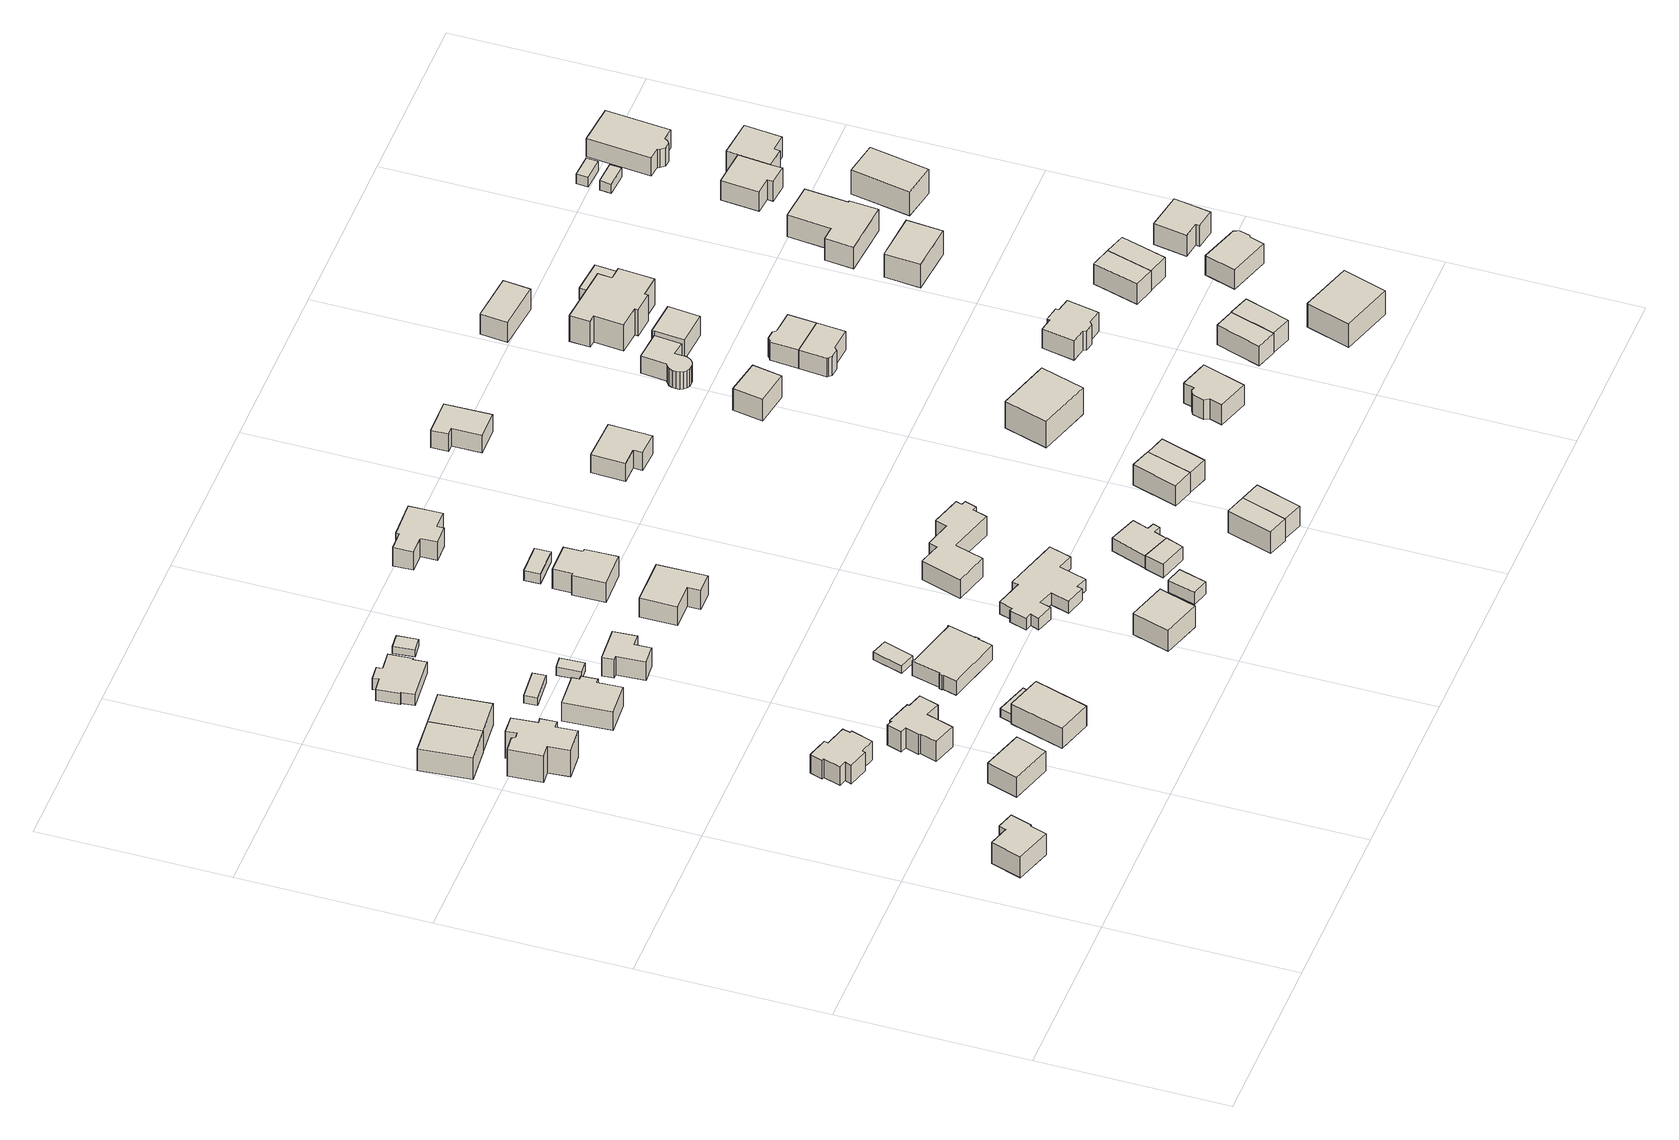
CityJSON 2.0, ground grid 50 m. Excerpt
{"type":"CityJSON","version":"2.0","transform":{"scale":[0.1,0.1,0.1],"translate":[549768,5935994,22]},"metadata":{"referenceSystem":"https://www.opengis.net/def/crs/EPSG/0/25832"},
"CityObjects":{
"building1":{"type":"Building","attributes":{"Gemeindeschluessel":"02200227","Geometrietyp2DReferenz":"3000","BezugspunktDach":"2000","function":"31001_1010","measuredHeight":7.61,"storeysAboveGround":1},"address":[{"country":"Germany","locality":"Hamburg","thoroughfareNumber":"257","thoroughfareName":"Tinsdaler Kirchenweg","postcode":"22559"}],"geometry":[{"type":"Solid","lod":"1","boundaries":[[[[0,1,2,3,4,5,6,7]],[[8,9,10,11,12,13,14,15]],[[6,8,15,7]],[[5,9,8,6]],[[4,10,9,5]],[[3,11,10,4]],[[2,12,11,3]],[[1,13,12,2]],[[0,14,13,1]],[[7,15,14,0]]]]}]},
"building2":{"type":"Building","attributes":{"Gemeindeschluessel":"02200227","Geometrietyp2DReferenz":"3000","BezugspunktDach":"2000","function":"31001_1010","measuredHeight":8.13,"storeysAboveGround":1},"address":[{"country":"Germany","locality":"Hamburg","thoroughfareNumber":"255a","thoroughfareName":"Tinsdaler Kirchenweg","postcode":"22559"}],"geometry":[{"type":"Solid","lod":"1","boundaries":[[[[16,17,18,19]],[[20,21,22,23]],[[18,20,23,19]],[[17,21,20,18]],[[16,22,21,17]],[[19,23,22,16]]]]}]},
"building3":{"type":"Building","attributes":{"Gemeindeschluessel":"02200227","Geometrietyp2DReferenz":"3000","BezugspunktDach":"2000","function":"31001_1010","measuredHeight":11.45,"storeysAboveGround":1},"address":[{"country":"Germany","locality":"Hamburg","thoroughfareNumber":"47","thoroughfareName":"Fruteweg","postcode":"22559"}],"geometry":[{"type":"Solid","lod":"1","boundaries":[[[[24,25,26,27,28,29,30,31,32,33,34,35,36,37]],[[38,39,40,41,42,43,44,45,46,47,48,49,50,51]],[[36,38,51,37]],[[35,39,38,36]],[[34,40,39,35]],[[33,41,40,34]],[[32,42,41,33]],[[31,43,42,32]],[[30,44,43,31]],[[29,45,44,30]],[[28,46,45,29]],[[27,47,46,28]],[[26,48,47,27]],[[25,49,48,26]],[[24,50,49,25]],[[37,51,50,24]]]]}]},
"building4":{"type":"Building","attributes":{"Gemeindeschluessel":"02200227","Geometrietyp2DReferenz":"3000","BezugspunktDach":"2000","function":"31001_1010","measuredHeight":8.49,"storeysAboveGround":1},"address":[{"country":"Germany","locality":"Hamburg","thoroughfareNumber":"257a","thoroughfareName":"Tinsdaler Kirchenweg","postcode":"22559"}],"geometry":[{"type":"Solid","lod":"1","boundaries":[[[[52,53,54,55,56,57,58,59,60,61,62,63,64,65]],[[66,67,68,69,70,71,72,73,74,75,76,77,78,79]],[[64,66,79,65]],[[63,67,66,64]],[[62,68,67,63]],[[61,69,68,62]],[[60,70,69,61]],[[59,71,70,60]],[[58,72,71,59]],[[57,73,72,58]],[[56,74,73,57]],[[55,75,74,56]],[[54,76,75,55]],[[53,77,76,54]],[[52,78,77,53]],[[65,79,78,52]]]]}]},
"building5":{"type":"Building","attributes":{"Gemeindeschluessel":"02200227","Geometrietyp2DReferenz":"3000","BezugspunktDach":"2000","function":"31001_1010","measuredHeight":8.96,"storeysAboveGround":1},"address":[{"country":"Germany","locality":"Hamburg","thoroughfareNumber":"45a","thoroughfareName":"Fruteweg","postcode":"22559"}],"geometry":[{"type":"Solid","lod":"1","boundaries":[[[[80,81,82,83]],[[84,85,86,87]],[[82,84,87,83]],[[81,85,84,82]],[[80,86,85,81]],[[83,87,86,80]]]]}]},
"building6":{"type":"Building","attributes":{"Gemeindeschluessel":"02200227","Geometrietyp2DReferenz":"3000","BezugspunktDach":"2000","function":"31001_1010","measuredHeight":8.87,"storeysAboveGround":1},"address":[{"country":"Germany","locality":"Hamburg","thoroughfareNumber":"45b","thoroughfareName":"Fruteweg","postcode":"22559"}],"geometry":[{"type":"Solid","lod":"1","boundaries":[[[[88,89,90,91]],[[87,86,92,93]],[[90,87,93,91]],[[89,86,87,90]],[[88,92,86,89]],[[91,93,92,88]]]]}]},
"building7":{"type":"Building","attributes":{"Gemeindeschluessel":"02200227","Geometrietyp2DReferenz":"3000","BezugspunktDach":"2000","function":"31001_1010","measuredHeight":9.83,"storeysAboveGround":1},"address":[{"country":"Germany","locality":"Hamburg","thoroughfareNumber":"255","thoroughfareName":"Tinsdaler Kirchenweg","postcode":"22559"}],"geometry":[{"type":"Solid","lod":"1","boundaries":[[[[94,95,96,97,98,99,100,101,102,103,104,105,106,107]],[[108,109,110,111,112,113,114,115,116,117,118,119,120,121]],[[106,108,121,107]],[[105,109,108,106]],[[104,110,109,105]],[[103,111,110,104]],[[102,112,111,103]],[[101,113,112,102]],[[100,114,113,101]],[[99,115,114,100]],[[98,116,115,99]],[[97,117,116,98]],[[96,118,117,97]],[[95,119,118,96]],[[94,120,119,95]],[[107,121,120,94]]]]}]},
"building8":{"type":"Building","attributes":{"Gemeindeschluessel":"02200227","Geometrietyp2DReferenz":"3000","BezugspunktDach":"2000","function":"31001_1010","measuredHeight":7,"storeysAboveGround":2},"address":[{"country":"Germany","locality":"Hamburg","thoroughfareNumber":"253b","thoroughfareName":"Tinsdaler Kirchenweg","postcode":"22559"}],"geometry":[{"type":"Solid","lod":"1","boundaries":[[[[122,123,124,125,126,127]],[[128,129,130,131,132,133]],[[126,128,133,127]],[[125,129,128,126]],[[124,130,129,125]],[[123,131,130,124]],[[122,132,131,123]],[[127,133,132,122]]]]}]},
"building9":{"type":"Building","attributes":{"Gemeindeschluessel":"02200227","Geometrietyp2DReferenz":"3000","BezugspunktDach":"2000","function":"31001_1010","measuredHeight":8.01,"storeysAboveGround":1},"address":[{"country":"Germany","locality":"Hamburg","thoroughfareNumber":"256","thoroughfareName":"Tinsdaler Kirchenweg","postcode":"22559"}],"geometry":[{"type":"Solid","lod":"1","boundaries":[[[[134,135,136,137,138,139,140,141]],[[142,143,144,145,146,147,148,149]],[[140,142,149,141]],[[139,143,142,140]],[[138,144,143,139]],[[137,145,144,138]],[[136,146,145,137]],[[135,147,146,136]],[[134,148,147,135]],[[141,149,148,134]]]]}]},
"building10":{"type":"Building","attributes":{"Gemeindeschluessel":"02200227","Geometrietyp2DReferenz":"3000","BezugspunktDach":"2000","function":"31001_2460","measuredHeight":2.75,"storeysAboveGround":1},"address":[{"country":"Germany","locality":"Hamburg","thoroughfareName":"Tinsdaler Kirchenweg","postcode":"22559"}],"geometry":[{"type":"Solid","lod":"1","boundaries":[[[[150,151,125,124]],[[152,153,154,155]],[[125,152,155,124]],[[151,153,152,125]],[[150,154,153,151]],[[124,155,154,150]]]]}]},
"building11":{"type":"Building","attributes":{"Gemeindeschluessel":"02200227","Geometrietyp2DReferenz":"3000","BezugspunktDach":"2000","function":"31001_1010","measuredHeight":2.43,"storeysAboveGround":1},"address":[{"country":"Germany","locality":"Hamburg","thoroughfareName":"Tinsdaler Kirchenweg","postcode":"22559"}],"geometry":[{"type":"Solid","lod":"1","boundaries":[[[[156,157,158,159]],[[160,161,162,163]],[[158,160,163,159]],[[157,161,160,158]],[[156,162,161,157]],[[159,163,162,156]]]]}]},
"building12":{"type":"Building","attributes":{"Gemeindeschluessel":"02200227","Geometrietyp2DReferenz":"3000","BezugspunktDach":"2000","function":"31001_1010","measuredHeight":4.47,"storeysAboveGround":1},"address":[{"country":"Germany","locality":"Hamburg","thoroughfareNumber":"43","thoroughfareName":"Fruteweg","postcode":"22559"}],"geometry":[{"type":"Solid","lod":"1","boundaries":[[[[164,165,166,167,168,169,170,171,172,173,174,175]],[[176,177,178,179,180,181,182,183,184,185,186,187]],[[174,176,187,175]],[[173,177,176,174]],[[172,178,177,173]],[[171,179,178,172]],[[170,180,179,171]],[[169,181,180,170]],[[168,182,181,169]],[[167,183,182,168]],[[166,184,183,167]],[[165,185,184,166]],[[164,186,185,165]],[[175,187,186,164]]]]}]},
"building13":{"type":"Building","attributes":{"Gemeindeschluessel":"02200227","Geometrietyp2DReferenz":"3000","BezugspunktDach":"2000","function":"31001_2460","measuredHeight":3.62,"storeysAboveGround":1},"address":[{"country":"Germany","locality":"Hamburg","thoroughfareName":"Tinsdaler Kirchenweg","postcode":"22559"}],"geometry":[{"type":"Solid","lod":"1","boundaries":[[[[188,189,190,191]],[[192,193,194,195]],[[190,192,195,191]],[[189,193,192,190]],[[188,194,193,189]],[[191,195,194,188]]]]}]},
"building14":{"type":"Building","attributes":{"Gemeindeschluessel":"02200227","Geometrietyp2DReferenz":"3000","BezugspunktDach":"2000","function":"31001_1010","measuredHeight":7.21,"storeysAboveGround":1},"address":[{"country":"Germany","locality":"Hamburg","thoroughfareNumber":"254","thoroughfareName":"Tinsdaler Kirchenweg","postcode":"22559"}],"geometry":[{"type":"Solid","lod":"1","boundaries":[[[[196,197,198,199,200,201,202,203]],[[204,205,206,207,208,209,210,211]],[[202,204,211,203]],[[201,205,204,202]],[[200,206,205,201]],[[199,207,206,200]],[[198,208,207,199]],[[197,209,208,198]],[[196,210,209,197]],[[203,211,210,196]]]]}]},
"building15":{"type":"Building","attributes":{"Gemeindeschluessel":"02200227","Geometrietyp2DReferenz":"3000","BezugspunktDach":"2000","function":"31001_1010","measuredHeight":7.64,"storeysAboveGround":2},"address":[{"country":"Germany","locality":"Hamburg","thoroughfareNumber":"253","thoroughfareName":"Tinsdaler Kirchenweg","postcode":"22559"}],"geometry":[{"type":"Solid","lod":"1","boundaries":[[[[212,213,214,215,216,217,218,219,220,221,222,223,224,225,226,227]],[[228,229,230,231,232,233,234,235,236,237,238,239,240,241,242,243]],[[226,228,243,227]],[[225,229,228,226]],[[224,230,229,225]],[[223,231,230,224]],[[222,232,231,223]],[[221,233,232,222]],[[220,234,233,221]],[[219,235,234,220]],[[218,236,235,219]],[[217,237,236,218]],[[216,238,237,217]],[[215,239,238,216]],[[214,240,239,215]],[[213,241,240,214]],[[212,242,241,213]],[[227,243,242,212]]]]}]},
"building16":{"type":"Building","attributes":{"Gemeindeschluessel":"02200227","Geometrietyp2DReferenz":"3000","BezugspunktDach":"2000","function":"31001_2460","measuredHeight":2.41,"storeysAboveGround":1},"address":[{"country":"Germany","locality":"Hamburg","thoroughfareName":"Tinsdaler Kirchenweg","postcode":"22559"}],"geometry":[{"type":"Solid","lod":"1","boundaries":[[[[244,245,246,247]],[[248,249,250,251]],[[246,248,251,247]],[[245,249,248,246]],[[244,250,249,245]],[[247,251,250,244]]]]}]},
"building17":{"type":"Building","attributes":{"Gemeindeschluessel":"02200227","Geometrietyp2DReferenz":"3000","BezugspunktDach":"2000","function":"31001_1010","measuredHeight":2.12,"storeysAboveGround":1},"address":[{"country":"Germany","locality":"Hamburg","thoroughfareName":"Fruteweg","postcode":"22559"}],"geometry":[{"type":"Solid","lod":"1","boundaries":[[[[252,253,254,255]],[[256,257,258,259]],[[254,256,259,255]],[[253,257,256,254]],[[252,258,257,253]],[[255,259,258,252]]]]}]},
"building18":{"type":"Building","attributes":{"Gemeindeschluessel":"02200227","Geometrietyp2DReferenz":"3000","BezugspunktDach":"2000","function":"31001_1010","measuredHeight":9.32,"storeysAboveGround":1},"address":[{"country":"Germany","locality":"Hamburg","thoroughfareNumber":"251c","thoroughfareName":"Tinsdaler Kirchenweg","postcode":"22559"}],"geometry":[{"type":"Solid","lod":"1","boundaries":[[[[260,261,262,263]],[[264,265,266,267]],[[262,264,267,263]],[[261,265,264,262]],[[260,266,265,261]],[[263,267,266,260]]]]}]},
"building19":{"type":"Building","attributes":{"Gemeindeschluessel":"02200227","Geometrietyp2DReferenz":"3000","BezugspunktDach":"2000","function":"31001_1010","measuredHeight":7.19,"storeysAboveGround":1},"address":[{"country":"Germany","locality":"Hamburg","thoroughfareNumber":"1a","thoroughfareName":"Gerlindweg","postcode":"22559"}],"geometry":[{"type":"Solid","lod":"1","boundaries":[[[[268,269,270,271,272,273]],[[274,275,276,277,278,279]],[[272,274,279,273]],[[271,275,274,272]],[[270,276,275,271]],[[269,277,276,270]],[[268,278,277,269]],[[273,279,278,268]]]]}]},
"building20":{"type":"Building","attributes":{"Gemeindeschluessel":"02200227","Geometrietyp2DReferenz":"3000","BezugspunktDach":"2000","function":"31001_1120","measuredHeight":4.49,"storeysAboveGround":1},"address":[{"country":"Germany","locality":"Hamburg","thoroughfareNumber":"251b","thoroughfareName":"Tinsdaler Kirchenweg","postcode":"22559"}],"geometry":[{"type":"Solid","lod":"1","boundaries":[[[[280,281,282,283,284,285,286,287,288,289,290,291,292,293,294,295,296,297]],[[298,299,300,301,302,303,304,305,306,307,308,309,310,311,312,313,314,315]],[[296,298,315,297]],[[295,299,298,296]],[[294,300,299,295]],[[293,301,300,294]],[[292,302,301,293]],[[291,303,302,292]],[[290,304,303,291]],[[289,305,304,290]],[[288,306,305,289]],[[287,307,306,288]],[[286,308,307,287]],[[285,309,308,286]],[[284,310,309,285]],[[283,311,310,284]],[[282,312,311,283]],[[281,313,312,282]],[[280,314,313,281]],[[297,315,314,280]]]]}]},
"building21":{"type":"Building","attributes":{"Gemeindeschluessel":"02200227","Geometrietyp2DReferenz":"3000","BezugspunktDach":"2000","function":"31001_1010","measuredHeight":8.17,"storeysAboveGround":1},"address":[{"country":"Germany","locality":"Hamburg","thoroughfareNumber":"1","thoroughfareName":"Gerlindweg","postcode":"22559"}],"geometry":[{"type":"Solid","lod":"1","boundaries":[[[[316,317,318,319,320,321,322,323]],[[324,325,326,327,328,329,330,331]],[[322,324,331,323]],[[321,325,324,322]],[[320,326,325,321]],[[319,327,326,320]],[[318,328,327,319]],[[317,329,328,318]],[[316,330,329,317]],[[323,331,330,316]]]]}]},
"building22":{"type":"Building","attributes":{"Gemeindeschluessel":"02200227","Geometrietyp2DReferenz":"3000","BezugspunktDach":"2000","function":"31001_1010","measuredHeight":5.38,"storeysAboveGround":1},"address":[{"country":"Germany","locality":"Hamburg","thoroughfareName":"Tinsdaler Kirchenweg","postcode":"22559"}],"geometry":[{"type":"Solid","lod":"1","boundaries":[[[[332,333,334,335]],[[336,337,338,339]],[[334,336,339,335]],[[333,337,336,334]],[[332,338,337,333]],[[335,339,338,332]]]]}]},
"building23":{"type":"Building","attributes":{"Gemeindeschluessel":"02200227","Geometrietyp2DReferenz":"3000","BezugspunktDach":"2000","function":"31001_2460","measuredHeight":3.96,"storeysAboveGround":1},"address":[{"country":"Germany","locality":"Hamburg","thoroughfareName":"Gerlindweg","postcode":"22559"}],"geometry":[{"type":"Solid","lod":"1","boundaries":[[[[340,341,342,343]],[[344,345,346,347]],[[342,344,347,343]],[[341,345,344,342]],[[340,346,345,341]],[[343,347,346,340]]]]}]},
"building24":{"type":"Building","attributes":{"Gemeindeschluessel":"02200227","Geometrietyp2DReferenz":"3000","BezugspunktDach":"2000","function":"31001_1010","measuredHeight":5.43,"storeysAboveGround":1},"address":[{"country":"Germany","locality":"Hamburg","thoroughfareName":"Tinsdaler Kirchenweg","postcode":"22559"}],"geometry":[{"type":"Solid","lod":"1","boundaries":[[[[348,349,350,351]],[[352,353,354,355]],[[350,352,355,351]],[[349,353,352,350]],[[348,354,353,349]],[[351,355,354,348]]]]}]},
"building25":{"type":"Building","attributes":{"Gemeindeschluessel":"02200227","Geometrietyp2DReferenz":"3000","BezugspunktDach":"2000","function":"31001_1010","measuredHeight":7.88,"storeysAboveGround":1},"address":[{"country":"Germany","locality":"Hamburg","thoroughfareNumber":"5","thoroughfareName":"Gerlindweg","postcode":"22559"}],"geometry":[{"type":"Solid","lod":"1","boundaries":[[[[356,357,358,359,360,361,362,363,364,365]],[[366,367,368,369,370,371,372,373,374,375]],[[364,366,375,365]],[[363,367,366,364]],[[362,368,367,363]],[[361,369,368,362]],[[360,370,369,361]],[[359,371,370,360]],[[358,372,371,359]],[[357,373,372,358]],[[356,374,373,357]],[[365,375,374,356]]]]}]},
"building26":{"type":"Building","attributes":{"Gemeindeschluessel":"02200227","Geometrietyp2DReferenz":"3000","BezugspunktDach":"2000","function":"31001_1010","measuredHeight":8.46,"storeysAboveGround":1},"address":[{"country":"Germany","locality":"Hamburg","thoroughfareNumber":"251a","thoroughfareName":"Tinsdaler Kirchenweg","postcode":"22559"}],"geometry":[{"type":"Solid","lod":"1","boundaries":[[[[376,377,378,379,380,381,382,383,384,385,386,387,388,389]],[[390,391,392,393,394,395,396,397,398,399,400,401,402,403]],[[388,390,403,389]],[[387,391,390,388]],[[386,392,391,387]],[[385,393,392,386]],[[384,394,393,385]],[[383,395,394,384]],[[382,396,395,383]],[[381,397,396,382]],[[380,398,397,381]],[[379,399,398,380]],[[378,400,399,379]],[[377,401,400,378]],[[376,402,401,377]],[[389,403,402,376]]]]}]},
"building27":{"type":"Building","attributes":{"Gemeindeschluessel":"02200227","Geometrietyp2DReferenz":"3000","BezugspunktDach":"2000","function":"31001_1010","measuredHeight":5.04,"storeysAboveGround":1},"address":[{"country":"Germany","locality":"Hamburg","thoroughfareNumber":"249","thoroughfareName":"Tinsdaler Kirchenweg","postcode":"22559"}],"geometry":[{"type":"Solid","lod":"1","boundaries":[[[[404,405,406,407,408,409,410,411]],[[412,413,414,415,416,417,418,419]],[[410,412,419,411]],[[409,413,412,410]],[[408,414,413,409]],[[407,415,414,408]],[[406,416,415,407]],[[405,417,416,406]],[[404,418,417,405]],[[411,419,418,404]]]]}]},
"building28":{"type":"Building","attributes":{"Gemeindeschluessel":"02200227","Geometrietyp2DReferenz":"3000","BezugspunktDach":"2000","function":"31001_1010","measuredHeight":8.79,"storeysAboveGround":1},"address":[{"country":"Germany","locality":"Hamburg","thoroughfareNumber":"14","thoroughfareName":"Tronjeweg","postcode":"22559"}],"geometry":[{"type":"Solid","lod":"1","boundaries":[[[[420,421,422,423]],[[424,425,426,427]],[[422,424,427,423]],[[421,425,424,422]],[[420,426,425,421]],[[423,427,426,420]]]]}]},
"building29":{"type":"Building","attributes":{"Gemeindeschluessel":"02200227","Geometrietyp2DReferenz":"3000","BezugspunktDach":"2000","function":"31001_1010","measuredHeight":8.04,"storeysAboveGround":1},"address":[{"country":"Germany","locality":"Hamburg","thoroughfareNumber":"13","thoroughfareName":"Tronjeweg","postcode":"22559"}],"geometry":[{"type":"Solid","lod":"1","boundaries":[[[[428,429,430,431]],[[432,433,425,424]],[[430,432,424,431]],[[429,433,432,430]],[[428,425,433,429]],[[431,424,425,428]]]]}]},
"building30":{"type":"Building","attributes":{"Gemeindeschluessel":"02200227","Geometrietyp2DReferenz":"3000","BezugspunktDach":"2000","function":"31001_1010","measuredHeight":8.12,"storeysAboveGround":1},"address":[{"country":"Germany","locality":"Hamburg","thoroughfareNumber":"16","thoroughfareName":"Tronjeweg","postcode":"22559"}],"geometry":[{"type":"Solid","lod":"1","boundaries":[[[[434,435,436,437]],[[438,439,440,441]],[[436,438,441,437]],[[435,439,438,436]],[[434,440,439,435]],[[437,441,440,434]]]]}]},
"building31":{"type":"Building","attributes":{"Gemeindeschluessel":"02200227","Geometrietyp2DReferenz":"3000","BezugspunktDach":"2000","function":"31001_1010","measuredHeight":8.08,"storeysAboveGround":1},"address":[{"country":"Germany","locality":"Hamburg","thoroughfareNumber":"15","thoroughfareName":"Tronjeweg","postcode":"22559"}],"geometry":[{"type":"Solid","lod":"1","boundaries":[[[[442,443,444,445]],[[446,447,448,449]],[[444,446,449,445]],[[443,447,446,444]],[[442,448,447,443]],[[445,449,448,442]]]]}]},
"building32":{"type":"Building","attributes":{"Gemeindeschluessel":"02200227","Geometrietyp2DReferenz":"3000","BezugspunktDach":"2000","function":"31001_1010","measuredHeight":8.92,"storeysAboveGround":1},"address":[{"country":"Germany","locality":"Hamburg","thoroughfareNumber":"4","thoroughfareName":"Gerlindweg","postcode":"22559"}],"geometry":[{"type":"Solid","lod":"1","boundaries":[[[[450,451,452,453,454,455]],[[456,457,458,459,460,461]],[[454,456,461,455]],[[453,457,456,454]],[[452,458,457,453]],[[451,459,458,452]],[[450,460,459,451]],[[455,461,460,450]]]]}]},
"building33":{"type":"Building","attributes":{"Gemeindeschluessel":"02200227","Geometrietyp2DReferenz":"3000","BezugspunktDach":"2000","function":"31001_1010","measuredHeight":7.4,"storeysAboveGround":1},"address":[{"country":"Germany","locality":"Hamburg","thoroughfareNumber":"6","thoroughfareName":"Gerlindweg","postcode":"22559"}],"geometry":[{"type":"Solid","lod":"1","boundaries":[[[[462,463,464,465,466,467]],[[468,469,470,471,472,473]],[[466,468,473,467]],[[465,469,468,466]],[[464,470,469,465]],[[463,471,470,464]],[[462,472,471,463]],[[467,473,472,462]]]]}]},
"building34":{"type":"Building","attributes":{"Gemeindeschluessel":"02200227","Geometrietyp2DReferenz":"3000","BezugspunktDach":"2000","function":"31001_1010","measuredHeight":10.77,"storeysAboveGround":1},"address":[{"country":"Germany","locality":"Hamburg","thoroughfareNumber":"247","thoroughfareName":"Tinsdaler Kirchenweg","postcode":"22559"}],"geometry":[{"type":"Solid","lod":"1","boundaries":[[[[474,475,476,477]],[[478,479,480,481]],[[476,478,481,477]],[[475,479,478,476]],[[474,480,479,475]],[[477,481,480,474]]]]}]},
"building35":{"type":"Building","attributes":{"Gemeindeschluessel":"02200227","Geometrietyp2DReferenz":"3000","BezugspunktDach":"2000","function":"31001_1010","measuredHeight":8.23,"storeysAboveGround":1},"address":[{"country":"Germany","locality":"Hamburg","thoroughfareNumber":"246","thoroughfareName":"Tinsdaler Kirchenweg","postcode":"22559"}],"geometry":[{"type":"Solid","lod":"1","boundaries":[[[[482,483,484,485]],[[486,487,488,489]],[[484,486,489,485]],[[483,487,486,484]],[[482,488,487,483]],[[485,489,488,482]]]]}]},
"building36":{"type":"Building","attributes":{"Gemeindeschluessel":"02200227","Geometrietyp2DReferenz":"3000","BezugspunktDach":"2000","function":"31001_1010","measuredHeight":8.15,"storeysAboveGround":1},"address":[{"country":"Germany","locality":"Hamburg","thoroughfareNumber":"17","thoroughfareName":"Tronjeweg","postcode":"22559"}],"geometry":[{"type":"Solid","lod":"1","boundaries":[[[[490,491,492,493,494,495,496,497,498]],[[499,500,501,502,503,504,505,506,507]],[[497,499,507,498]],[[496,500,499,497]],[[495,501,500,496]],[[494,502,501,495]],[[493,503,502,494]],[[492,504,503,493]],[[491,505,504,492]],[[490,506,505,491]],[[498,507,506,490]]]]}]},
"building37":{"type":"Building","attributes":{"Gemeindeschluessel":"02200227","Geometrietyp2DReferenz":"3000","BezugspunktDach":"2000","function":"31001_1010","measuredHeight":7.18,"storeysAboveGround":1},"address":[{"country":"Germany","locality":"Hamburg","thoroughfareNumber":"7","thoroughfareName":"Wateweg","postcode":"22559"}],"geometry":[{"type":"Solid","lod":"1","boundaries":[[[[508,509,510,511,512,513,514,515,516,517,518,519,520,521,522,523,524,525,526,527,528]],[[529,530,531,532,533,534,535,536,537,538,539,540,541,542,543,544,545,546,547,548,549]],[[527,529,549,528]],[[526,530,529,527]],[[525,531,530,526]],[[524,532,531,525]],[[523,533,532,524]],[[522,534,533,523]],[[521,535,534,522]],[[520,536,535,521]],[[519,537,536,520]],[[518,538,537,519]],[[517,539,538,518]],[[516,540,539,517]],[[515,541,540,516]],[[514,542,541,515]],[[513,543,542,514]],[[512,544,543,513]],[[511,545,544,512]],[[510,546,545,511]],[[509,547,546,510]],[[508,548,547,509]],[[528,549,548,508]]]]}]},
"building38":{"type":"Building","attributes":{"Gemeindeschluessel":"02200227","Geometrietyp2DReferenz":"3000","BezugspunktDach":"2000","function":"31001_1010","measuredHeight":7.67,"storeysAboveGround":1},"address":[{"country":"Germany","locality":"Hamburg","thoroughfareNumber":"244a","thoroughfareName":"Tinsdaler Kirchenweg","postcode":"22559"}],"geometry":[{"type":"Solid","lod":"1","boundaries":[[[[550,551,552,553,554,555,556,557]],[[558,559,560,561,562,563,564,565]],[[556,558,565,557]],[[555,559,558,556]],[[554,560,559,555]],[[553,561,560,554]],[[552,562,561,553]],[[551,563,562,552]],[[550,564,563,551]],[[557,565,564,550]]]]}]},
"building39":{"type":"Building","attributes":{"Gemeindeschluessel":"02200227","Geometrietyp2DReferenz":"3000","BezugspunktDach":"2000","function":"31001_1010","measuredHeight":7.73,"storeysAboveGround":1},"address":[{"country":"Germany","locality":"Hamburg","thoroughfareNumber":"244b","thoroughfareName":"Tinsdaler Kirchenweg","postcode":"22559"}],"geometry":[{"type":"Solid","lod":"1","boundaries":[[[[566,567,568,569,570,571,551,550]],[[572,573,574,575,576,577,578,579]],[[551,572,579,550]],[[571,573,572,551]],[[570,574,573,571]],[[569,575,574,570]],[[568,576,575,569]],[[567,577,576,568]],[[566,578,577,567]],[[550,579,578,566]]]]}]},
"building40":{"type":"Building","attributes":{"Gemeindeschluessel":"02200227","Geometrietyp2DReferenz":"3000","BezugspunktDach":"2000","function":"31001_1010","measuredHeight":8.26,"storeysAboveGround":1},"address":[{"country":"Germany","locality":"Hamburg","thoroughfareNumber":"7a","thoroughfareName":"Wateweg","postcode":"22559"}],"geometry":[{"type":"Solid","lod":"1","boundaries":[[[[580,581,582,583,584]],[[585,586,587,588,589]],[[583,585,589,584]],[[582,586,585,583]],[[581,587,586,582]],[[580,588,587,581]],[[584,589,588,580]]]]}]},
"building41":{"type":"Building","attributes":{"Gemeindeschluessel":"02200227","Geometrietyp2DReferenz":"3000","BezugspunktDach":"2000","function":"31001_1010","measuredHeight":8.14,"storeysAboveGround":1},"address":[{"country":"Germany","locality":"Hamburg","thoroughfareNumber":"4","thoroughfareName":"Tronjeweg","postcode":"22559"}],"geometry":[{"type":"Solid","lod":"1","boundaries":[[[[590,591,592,593]],[[594,595,596,597]],[[592,594,597,593]],[[591,595,594,592]],[[590,596,595,591]],[[593,597,596,590]]]]}]},
"building42":{"type":"Building","attributes":{"Gemeindeschluessel":"02200227","Geometrietyp2DReferenz":"3000","BezugspunktDach":"2000","function":"31001_1010","measuredHeight":8.24,"storeysAboveGround":1},"address":[{"country":"Germany","locality":"Hamburg","thoroughfareNumber":"245","thoroughfareName":"Tinsdaler Kirchenweg","postcode":"22559"}],"geometry":[{"type":"Solid","lod":"1","boundaries":[[[[598,599,600,601,602,603,604,605,606,607,608,609]],[[610,611,612,613,614,615,616,617,618,619,620,621]],[[608,610,621,609]],[[607,611,610,608]],[[606,612,611,607]],[[605,613,612,606]],[[604,614,613,605]],[[603,615,614,604]],[[602,616,615,603]],[[601,617,616,602]],[[600,618,617,601]],[[599,619,618,600]],[[598,620,619,599]],[[609,621,620,598]]]]}]},
"building43":{"type":"Building","attributes":{"Gemeindeschluessel":"02200227","Geometrietyp2DReferenz":"3000","BezugspunktDach":"2000","function":"31001_1010","measuredHeight":8.09,"storeysAboveGround":1},"address":[{"country":"Germany","locality":"Hamburg","thoroughfareNumber":"3","thoroughfareName":"Tronjeweg","postcode":"22559"}],"geometry":[{"type":"Solid","lod":"1","boundaries":[[[[622,623,624,625]],[[626,627,628,629]],[[624,626,629,625]],[[623,627,626,624]],[[622,628,627,623]],[[625,629,628,622]]]]}]},
"building44":{"type":"Building","attributes":{"Gemeindeschluessel":"02200227","Geometrietyp2DReferenz":"3000","BezugspunktDach":"2000","function":"31001_1010","measuredHeight":7.9,"storeysAboveGround":1},"address":[{"country":"Germany","locality":"Hamburg","thoroughfareNumber":"11","thoroughfareName":"Wateweg","postcode":"22559"}],"geometry":[{"type":"Solid","lod":"1","boundaries":[[[[630,631,632,633]],[[634,635,636,637]],[[632,634,637,633]],[[631,635,634,632]],[[630,636,635,631]],[[633,637,636,630]]]]}]},
"building45":{"type":"Building","attributes":{"Gemeindeschluessel":"02200227","Geometrietyp2DReferenz":"3000","BezugspunktDach":"2000","function":"31001_1010","measuredHeight":8.16,"storeysAboveGround":2},"address":[{"country":"Germany","locality":"Hamburg","thoroughfareNumber":"9","thoroughfareName":"Wateweg","postcode":"22559"}],"geometry":[{"type":"Solid","lod":"1","boundaries":[[[[638,639,640,641,642,643,644,645,646,647,648,649]],[[650,651,652,653,654,655,656,657,658,659,660,661]],[[648,650,661,649]],[[647,651,650,648]],[[646,652,651,647]],[[645,653,652,646]],[[644,654,653,645]],[[643,655,654,644]],[[642,656,655,643]],[[641,657,656,642]],[[640,658,657,641]],[[639,659,658,640]],[[638,660,659,639]],[[649,661,660,638]]]]}]},
"building46":{"type":"Building","attributes":{"Gemeindeschluessel":"02200227","Geometrietyp2DReferenz":"3000","BezugspunktDach":"2000","function":"31001_1010","measuredHeight":10.01,"storeysAboveGround":1},"address":[{"country":"Germany","locality":"Hamburg","thoroughfareNumber":"241a","thoroughfareName":"Tinsdaler Kirchenweg","postcode":"22559"}],"geometry":[{"type":"Solid","lod":"1","boundaries":[[[[662,663,664,665]],[[666,667,668,669]],[[664,666,669,665]],[[663,667,666,664]],[[662,668,667,663]],[[665,669,668,662]]]]}]},
"building47":{"type":"Building","attributes":{"Gemeindeschluessel":"02200227","Geometrietyp2DReferenz":"3000","BezugspunktDach":"2000","function":"31001_2460","measuredHeight":3.87,"storeysAboveGround":1},"address":[{"country":"Germany","locality":"Hamburg","thoroughfareName":"Wateweg","postcode":"22559"}],"geometry":[{"type":"Solid","lod":"1","boundaries":[[[[670,671,672,673,674,675,676]],[[677,678,679,680,681,682,683]],[[675,677,683,676]],[[674,678,677,675]],[[673,679,678,674]],[[672,680,679,673]],[[671,681,680,672]],[[670,682,681,671]],[[676,683,682,670]]]]}]},
"building48":{"type":"Building","attributes":{"Gemeindeschluessel":"02200227","Geometrietyp2DReferenz":"3000","BezugspunktDach":"2000","function":"31001_1010","measuredHeight":8.36,"storeysAboveGround":1},"address":[{"country":"Germany","locality":"Hamburg","thoroughfareNumber":"2","thoroughfareName":"Tronjeweg","postcode":"22559"}],"geometry":[{"type":"Solid","lod":"1","boundaries":[[[[684,685,686,687]],[[688,689,690,691]],[[686,688,691,687]],[[685,689,688,686]],[[684,690,689,685]],[[687,691,690,684]]]]}]},
"building49":{"type":"Building","attributes":{"Gemeindeschluessel":"02200227","Geometrietyp2DReferenz":"3000","BezugspunktDach":"2000","function":"31001_1010","measuredHeight":7.83,"storeysAboveGround":1},"address":[{"country":"Germany","locality":"Hamburg","thoroughfareNumber":"1","thoroughfareName":"Tronjeweg","postcode":"22559"}],"geometry":[{"type":"Solid","lod":"1","boundaries":[[[[692,693,694,695]],[[696,697,689,688]],[[694,696,688,695]],[[693,697,696,694]],[[692,689,697,693]],[[695,688,689,692]]]]}]},
"building50":{"type":"Building","attributes":{"Gemeindeschluessel":"02200227","Geometrietyp2DReferenz":"3000","BezugspunktDach":"2000","function":"31001_1010","measuredHeight":7.25,"storeysAboveGround":2},"address":[{"country":"Germany","locality":"Hamburg","thoroughfareNumber":"241b","thoroughfareName":"Tinsdaler Kirchenweg","postcode":"22559"}],"geometry":[{"type":"Solid","lod":"1","boundaries":[[[[698,699,700,701,702,703,704]],[[705,706,707,708,709,710,711]],[[703,705,711,704]],[[702,706,705,703]],[[701,707,706,702]],[[700,708,707,701]],[[699,709,708,700]],[[698,710,709,699]],[[704,711,710,698]]]]}]},
"building51":{"type":"Building","attributes":{"Gemeindeschluessel":"02200227","Geometrietyp2DReferenz":"3000","BezugspunktDach":"2000","function":"31001_1120","measuredHeight":9.63,"storeysAboveGround":1},"address":[{"country":"Germany","locality":"Hamburg","thoroughfareNumber":"2","thoroughfareName":"Wateweg","postcode":"22559"}],"geometry":[{"type":"Solid","lod":"1","boundaries":[[[[712,713,714,715]],[[716,717,718,719]],[[714,716,719,715]],[[713,717,716,714]],[[712,718,717,713]],[[715,719,718,712]]]]}]},
"building52":{"type":"Building","attributes":{"Gemeindeschluessel":"02200227","Geometrietyp2DReferenz":"3000","BezugspunktDach":"2000","function":"31001_1010","measuredHeight":8.63,"storeysAboveGround":1},"address":[{"country":"Germany","locality":"Hamburg","thoroughfareNumber":"4","thoroughfareName":"Wateweg","postcode":"22559"}],"geometry":[{"type":"Solid","lod":"1","boundaries":[[[[720,721,722,723,724,725,726,727]],[[728,729,730,731,732,733,734,735]],[[726,728,735,727]],[[725,729,728,726]],[[724,730,729,725]],[[723,731,730,724]],[[722,732,731,723]],[[721,733,732,722]],[[720,734,733,721]],[[727,735,734,720]]]]}]},
"building53":{"type":"Building","attributes":{"Gemeindeschluessel":"02200227","Geometrietyp2DReferenz":"3000","BezugspunktDach":"2000","function":"31001_1010","measuredHeight":9.69,"storeysAboveGround":1},"address":[{"country":"Germany","locality":"Hamburg","thoroughfareNumber":"241","thoroughfareName":"Tinsdaler Kirchenweg","postcode":"22559"}],"geometry":[{"type":"Solid","lod":"1","boundaries":[[[[736,737,738,739,740,741]],[[742,743,744,745,746,747]],[[740,742,747,741]],[[739,743,742,740]],[[738,744,743,739]],[[737,745,744,738]],[[736,746,745,737]],[[741,747,746,736]]]]}]},
"building54":{"type":"Building","attributes":{"Gemeindeschluessel":"02200227","Geometrietyp2DReferenz":"3000","BezugspunktDach":"2000","function":"31001_1010","measuredHeight":7.85,"storeysAboveGround":1},"address":[{"country":"Germany","locality":"Hamburg","thoroughfareNumber":"8","thoroughfareName":"Wateweg","postcode":"22559"}],"geometry":[{"type":"Solid","lod":"1","boundaries":[[[[748,749,750,751,752,753,754]],[[755,756,757,758,759,760,761]],[[753,755,761,754]],[[752,756,755,753]],[[751,757,756,752]],[[750,758,757,751]],[[749,759,758,750]],[[748,760,759,749]],[[754,761,760,748]]]]}]},
"building55":{"type":"Building","attributes":{"Gemeindeschluessel":"02200227","Geometrietyp2DReferenz":"3000","BezugspunktDach":"2000","function":"31001_1010","measuredHeight":10.06,"storeysAboveGround":1},"address":[{"country":"Germany","locality":"Hamburg","thoroughfareNumber":"242","thoroughfareName":"Tinsdaler Kirchenweg","postcode":"22559"}],"geometry":[{"type":"Solid","lod":"1","boundaries":[[[[762,763,764,765]],[[766,767,768,769]],[[764,766,769,765]],[[763,767,766,764]],[[762,768,767,763]],[[765,769,768,762]]]]}]},
"building56":{"type":"Building","attributes":{"Gemeindeschluessel":"02200227","Geometrietyp2DReferenz":"3000","BezugspunktDach":"2000","function":"31001_2460","measuredHeight":3.29,"storeysAboveGround":1},"address":[{"country":"Germany","locality":"Hamburg","thoroughfareName":"Wateweg","postcode":"22559"}],"geometry":[{"type":"Solid","lod":"1","boundaries":[[[[770,771,772,773]],[[774,775,776,777]],[[772,774,777,773]],[[771,775,774,772]],[[770,776,775,771]],[[773,777,776,770]]]]}]},
"building57":{"type":"Building","attributes":{"Gemeindeschluessel":"02200227","Geometrietyp2DReferenz":"3000","BezugspunktDach":"2000","function":"31001_2460","measuredHeight":3.26,"storeysAboveGround":1},"address":[{"country":"Germany","locality":"Hamburg","thoroughfareName":"Wateweg","postcode":"22559"}],"geometry":[{"type":"Solid","lod":"1","boundaries":[[[[778,779,780,781]],[[782,783,784,785]],[[780,782,785,781]],[[779,783,782,780]],[[778,784,783,779]],[[781,785,784,778]]]]}]},
"building58":{"type":"Building","attributes":{"Gemeindeschluessel":"02200227","Geometrietyp2DReferenz":"3000","BezugspunktDach":"2000","function":"31001_1010","measuredHeight":7.89,"storeysAboveGround":1},"address":[{"country":"Germany","locality":"Hamburg","thoroughfareNumber":"8a","thoroughfareName":"Wateweg","postcode":"22559"}],"geometry":[{"type":"Solid","lod":"1","boundaries":[[[[749,786,787,788,789,790,750]],[[791,792,793,794,795,796,797]],[[790,791,797,750]],[[789,792,791,790]],[[788,793,792,789]],[[787,794,793,788]],[[786,795,794,787]],[[749,796,795,786]],[[750,797,796,749]]]]}]},
"building59":{"type":"Building","attributes":{"Gemeindeschluessel":"02200227","Geometrietyp2DReferenz":"3000","BezugspunktDach":"2000","function":"31001_1010","measuredHeight":7.05,"storeysAboveGround":1},"address":[{"country":"Germany","locality":"Hamburg","thoroughfareNumber":"12","thoroughfareName":"Wateweg","postcode":"22559"}],"geometry":[{"type":"Solid","lod":"1","boundaries":[[[[798,799,800,801,802,803,804,805,806,807]],[[808,809,810,811,812,813,814,815,816,817]],[[806,808,817,807]],[[805,809,808,806]],[[804,810,809,805]],[[803,811,810,804]],[[802,812,811,803]],[[801,813,812,802]],[[800,814,813,801]],[[799,815,814,800]],[[798,816,815,799]],[[807,817,816,798]]]]}]}
},
"vertices":[
[170,298,17],[177,317,17],[222,303,17],[204,247,17],[201,248,17],[186,203,17],[89,234,17],[115,315,17],[89,234,83],[186,203,83],[201,248,83],[204,247,83],[222,303,83],[177,317,83],[170,298,83],[115,315,83],
[375,414,24],[485,379,24],[459,298,24],[349,333,24],[459,298,87],[485,379,87],[375,414,87],[349,333,87],
[89,1417,6],[54,1414,6],[47,1503,6],[89,1507,6],[95,1498,6],[110,1500,6],[107,1528,6],[156,1532,6],[162,1464,6],[176,1466,6],[179,1423,6],[161,1422,6],[165,1366,6],[94,1360,6],[165,1366,90],[161,1422,90],[179,1423,90],[176,1466,90],[162,1464,90],[156,1532,90],[107,1528,90],[110,1500,90],[95,1498,90],[89,1507,90],[47,1503,90],[54,1414,90],[89,1417,90],[94,1360,90],
[330,713,18],[327,704,18],[273,720,18],[279,738,18],[259,743,18],[273,789,18],[267,791,18],[278,824,18],[333,808,18],[330,798,18],[388,781,18],[382,761,18],[388,759,18],[370,701,18],[388,759,77],[382,761,77],[388,781,77],[330,798,77],[333,808,77],[278,824,77],[267,791,77],[273,789,77],[259,743,77],[279,738,77],[273,720,77],[327,704,77],[330,713,77],[370,701,77],
[114,1586,1],[15,1577,1],[2,1712,1],[102,1721,1],[2,1712,69],[15,1577,69],[114,1586,69],[102,1721,69],
[213,1595,2],[114,1586,2],[102,1721,2],[201,1730,2],[213,1595,69],[201,1730,69],
[505,610,11],[483,539,11],[421,559,11],[435,604,11],[431,606,11],[443,643,11],[426,648,11],[439,687,11],[455,682,11],[457,687,11],[523,666,11],[521,661,11],[562,648,11],[545,597,11],[562,648,74],[521,661,74],[523,666,74],[457,687,74],[455,682,74],[439,687,74],[426,648,74],[443,643,74],[431,606,74],[435,604,74],[421,559,74],[483,539,74],[505,610,74],[545,597,74],
[548,288,24],[592,430,24],[596,429,24],[682,402,24],[686,400,24],[642,259,24],[686,400,87],[682,402,87],[596,429,87],[592,430,87],[548,288,87],[642,259,87],
[359,1449,12],[360,1430,12],[371,1430,12],[374,1388,12],[362,1387,12],[366,1322,12],[276,1316,12],[268,1443,12],[276,1316,71],[366,1322,71],[362,1387,71],[374,1388,71],[371,1430,71],[360,1430,71],[359,1449,71],[268,1443,71],
[606,462,24],[692,435,24],[682,402,51],[692,435,51],[606,462,51],[596,429,51],
[383,1556,10],[386,1522,10],[304,1515,10],[301,1549,10],[304,1515,34],[386,1522,34],[383,1556,34],[301,1549,34],
[211,1789,8],[208,1824,8],[204,1823,8],[198,1884,8],[235,1888,8],[233,1904,8],[272,1908,8],[274,1892,8],[326,1898,8],[331,1836,8],[327,1836,8],[330,1800,8],[327,1836,43],[331,1836,43],[326,1898,43],[274,1892,43],[272,1908,43],[233,1904,43],[235,1888,43],[198,1884,43],[204,1823,43],[208,1824,43],[211,1789,43],[330,1800,43],
[447,1510,15],[451,1447,15],[418,1444,15],[414,1507,15],[418,1444,41],[451,1447,41],[447,1510,41],[414,1507,41],
[516,1303,16],[465,1299,16],[460,1374,16],[448,1373,16],[446,1404,16],[541,1410,16],[545,1348,16],[514,1346,16],[545,1348,75],[541,1410,75],[446,1404,75],[448,1373,75],[460,1374,75],[465,1299,75],[516,1303,75],[514,1346,75],
[677,707,25],[681,706,25],[680,703,25],[820,666,25],[821,668,25],[824,667,25],[804,593,25],[806,592,25],[804,583,25],[801,584,25],[791,546,25],[644,586,25],[654,622,25],[651,623,25],[654,632,25],[657,631,25],[654,632,71],[651,623,71],[654,622,71],[644,586,71],[791,546,71],[801,584,71],[804,583,71],[806,592,71],[804,593,71],[824,667,71],[821,668,71],[820,666,71],[680,703,71],[681,706,71],[677,707,71],[657,631,71],
[701,813,24],[744,799,24],[719,720,24],[677,733,24],[719,720,48],[744,799,48],[701,813,48],[677,733,48],
[404,1903,13],[409,1848,13],[370,1844,13],[364,1899,13],[370,1844,34],[409,1848,34],[404,1903,34],[364,1899,34],
[975,257,34],[1077,225,34],[1047,127,34],[945,159,34],[1047,127,101],[1077,225,101],[975,257,101],[945,159,101],
[668,1290,21],[667,1386,21],[793,1387,21],[795,1258,21],[740,1257,21],[740,1291,21],[740,1257,81],[795,1258,81],[793,1387,81],[667,1386,81],[668,1290,81],[740,1291,81],
[1088,415,31],[1057,425,31],[1053,411,31],[1000,427,31],[1015,476,31],[975,489,31],[966,460,31],[921,474,31],[929,497,31],[911,503,31],[925,548,31],[934,545,31],[945,581,31],[1018,559,31],[1023,576,31],[1169,532,31],[1151,474,31],[1110,487,31],[1151,474,68],[1169,532,68],[1023,576,68],[1018,559,68],[945,581,68],[934,545,68],[925,548,68],[911,503,68],[929,497,68],[921,474,68],[966,460,68],[975,489,68],[1015,476,68],[1000,427,68],[1053,411,68],[1057,425,68],[1088,415,68],[1110,487,68],
[779,1565,21],[787,1565,21],[789,1479,21],[691,1477,21],[689,1563,21],[697,1563,21],[696,1613,21],[778,1614,21],[696,1613,83],[697,1563,83],[689,1563,83],[691,1477,83],[789,1479,83],[787,1565,83],[779,1565,83],[778,1614,83],
[1187,214,35],[1166,141,35],[1122,154,35],[1143,227,35],[1122,154,73],[1166,141,73],[1187,214,73],[1143,227,73],
[704,1687,19],[786,1689,19],[787,1648,19],[705,1646,19],[787,1648,51],[786,1689,51],[704,1687,51],[705,1646,51],
[1278,278,36],[1261,231,36],[1186,255,36],[1203,305,36],[1186,255,78],[1261,231,78],[1278,278,78],[1203,305,78],
[657,1946,16],[655,1998,16],[706,2000,16],[706,2008,16],[806,2012,16],[809,1925,16],[760,1924,16],[760,1906,16],[708,1904,16],[707,1948,16],[708,1904,74],[760,1906,74],[760,1924,74],[809,1925,74],[806,2012,74],[706,2008,74],[706,2000,74],[655,1998,74],[657,1946,74],[707,1948,74],
[1214,739,28],[1202,701,28],[1082,737,28],[1059,662,28],[969,688,28],[1004,795,28],[1063,777,28],[1070,800,28],[1140,780,28],[1150,811,28],[1229,787,28],[1224,771,28],[1236,767,28],[1226,736,28],[1236,767,87],[1224,771,87],[1229,787,87],[1150,811,87],[1140,780,87],[1070,800,87],[1063,777,87],[1004,795,87],[969,688,87],[1059,662,87],[1082,737,87],[1202,701,87],[1214,739,87],[1226,736,87],
[1237,400,37],[1312,373,37],[1297,331,37],[1316,324,37],[1309,305,37],[1290,312,37],[1278,278,37],[1203,305,37],[1278,278,77],[1290,312,77],[1309,305,77],[1316,324,77],[1297,331,77],[1312,373,77],[1237,400,77],[1203,305,77],
[1380,159,44],[1435,141,44],[1396,22,44],[1342,39,44],[1396,22,113],[1435,141,113],[1380,159,113],[1342,39,113],
[1435,141,51],[1489,124,51],[1450,4,51],[1396,22,51],[1450,4,113],[1489,124,113],
[1463,425,48],[1517,407,48],[1480,288,48],[1425,305,48],[1480,288,112],[1517,407,112],[1463,425,112],[1425,305,112],
[1517,407,49],[1572,390,49],[1534,271,49],[1480,288,49],[1534,271,111],[1572,390,111],[1517,407,111],[1480,288,111],
[1114,1661,22],[1228,1657,22],[1224,1544,22],[1161,1547,22],[1162,1572,22],[1111,1573,22],[1162,1572,80],[1161,1547,80],[1224,1544,80],[1228,1657,80],[1114,1661,80],[1111,1573,80],
[1074,2002,24],[1073,2047,24],[1171,2049,24],[1173,1927,24],[1095,1926,24],[1094,2003,24],[1095,1926,79],[1173,1927,79],[1171,2049,79],[1073,2047,79],[1074,2002,79],[1094,2003,79],
[1565,780,39],[1706,737,39],[1671,622,39],[1530,665,39],[1671,622,123],[1706,737,123],[1565,780,123],[1530,665,123],
[1423,1412,32],[1517,1395,32],[1503,1317,32],[1409,1333,32],[1503,1317,100],[1517,1395,100],[1423,1412,100],[1409,1333,100],
[1846,380,55],[1809,267,55],[1725,294,55],[1736,328,55],[1729,340,55],[1738,371,55],[1752,378,55],[1761,375,55],[1770,404,55],[1761,375,118],[1752,378,118],[1738,371,118],[1729,340,118],[1736,328,118],[1725,294,118],[1809,267,118],[1846,380,118],[1770,404,118],
[1510,1587,33],[1509,1570,33],[1509,1562,33],[1508,1555,33],[1504,1548,33],[1499,1542,33],[1492,1538,33],[1485,1535,33],[1477,1535,33],[1469,1536,33],[1461,1541,33],[1455,1547,33],[1451,1555,33],[1450,1564,33],[1451,1573,33],[1455,1582,33],[1461,1588,33],[1469,1593,33],[1475,1661,33],[1555,1654,33],[1548,1583,33],[1555,1654,87],[1475,1661,87],[1469,1593,87],[1461,1588,87],[1455,1582,87],[1451,1573,87],[1450,1564,87],[1451,1555,87],[1455,1547,87],[1461,1541,87],[1469,1536,87],[1477,1535,87],[1485,1535,87],[1492,1538,87],[1499,1542,87],[1504,1548,87],[1508,1555,87],[1509,1562,87],[1509,1570,87],[1510,1587,87],[1548,1583,87],
[1605,1310,40],[1710,1301,40],[1703,1226,40],[1640,1232,40],[1632,1225,40],[1608,1227,40],[1601,1235,40],[1598,1236,40],[1601,1235,99],[1608,1227,99],[1632,1225,99],[1640,1232,99],[1703,1226,99],[1710,1301,99],[1605,1310,99],[1598,1236,99],
[1611,1385,40],[1615,1385,40],[1622,1392,40],[1646,1390,40],[1653,1382,40],[1716,1376,40],[1710,1301,98],[1716,1376,98],[1653,1382,98],[1646,1390,98],[1622,1392,98],[1615,1385,98],[1611,1385,98],[1605,1310,98],
[1555,1654,40],[1555,1660,40],[1648,1652,40],[1640,1568,40],[1548,1576,40],[1640,1568,101],[1648,1652,101],[1555,1660,101],[1555,1654,101],[1548,1576,101],
[1989,396,57],[2043,379,57],[2005,260,57],[1950,278,57],[2005,260,119],[2043,379,119],[1989,396,119],[1950,278,119],
[1851,786,49],[1887,779,49],[1889,787,49],[1929,779,49],[1928,771,49],[1966,763,49],[1950,679,49],[1911,686,49],[1901,680,49],[1879,684,49],[1874,693,49],[1835,701,49],[1874,693,110],[1879,684,110],[1901,680,110],[1911,686,110],[1950,679,110],[1966,763,110],[1928,771,110],[1929,779,110],[1889,787,110],[1887,779,110],[1851,786,110],[1835,701,110],
[2043,379,58],[2098,361,58],[2059,242,58],[2005,260,58],[2059,242,120],[2098,361,120],[2043,379,120],[2005,260,120],
[1479,1994,30],[1486,2066,30],[1616,2053,30],[1608,1981,30],[1616,2053,94],[1486,2066,94],[1479,1994,94],[1608,1981,94],
[1666,1707,24],[1608,1712,24],[1609,1722,24],[1546,1727,24],[1553,1805,24],[1533,1807,24],[1537,1860,24],[1699,1845,24],[1696,1808,24],[1733,1805,24],[1725,1712,24],[1667,1717,24],[1725,1712,106],[1733,1805,106],[1696,1808,106],[1699,1845,106],[1537,1860,106],[1533,1807,106],[1553,1805,106],[1546,1727,106],[1609,1722,106],[1608,1712,106],[1666,1707,106],[1667,1717,106],
[2107,211,67],[2246,167,67],[2209,51,67],[2070,95,67],[2209,51,142],[2246,167,142],[2107,211,142],[2070,95,142],
[1733,1805,40],[1696,1808,40],[1699,1845,40],[1667,1848,40],[1670,1881,40],[1760,1873,40],[1754,1803,40],[1760,1873,74],[1670,1881,74],[1667,1848,74],[1699,1845,74],[1696,1808,74],[1733,1805,74],[1754,1803,74],
[2099,743,56],[2154,727,56],[2119,606,56],[2064,622,56],[2119,606,120],[2154,727,120],[2099,743,120],[2064,622,120],
[2154,727,58],[2210,710,58],[2175,590,58],[2119,606,58],[2175,590,120],[2210,710,120],
[2180,418,65],[2206,500,65],[2310,466,65],[2316,452,65],[2308,425,65],[2303,423,65],[2290,383,65],[2303,423,126],[2308,425,126],[2316,452,126],[2310,466,126],[2206,500,126],[2180,418,126],[2290,383,126],
[1983,1227,35],[2113,1216,35],[2105,1121,35],[1975,1133,35],[2105,1121,109],[2113,1216,109],[1983,1227,109],[1975,1133,109],
[1980,1302,42],[1987,1377,42],[2027,1374,42],[2037,1488,42],[2138,1479,42],[2128,1366,42],[2133,1365,42],[2127,1290,42],[2133,1365,110],[2128,1366,110],[2138,1479,110],[2037,1488,110],[2027,1374,110],[1987,1377,110],[1980,1302,110],[2127,1290,110],
[2371,635,62],[2354,538,62],[2300,547,62],[2302,557,62],[2257,565,62],[2272,652,62],[2257,565,128],[2302,557,128],[2300,547,128],[2354,538,128],[2371,635,128],[2272,652,128],
[2104,1677,47],[2203,1668,47],[2195,1583,47],[2193,1553,47],[2140,1558,47],[2141,1573,47],[2095,1577,47],[2141,1573,109],[2140,1558,109],[2193,1553,109],[2195,1583,109],[2203,1668,109],[2104,1677,109],[2095,1577,109],
[2314,1376,48],[2285,1219,48],[2195,1236,48],[2223,1392,48],[2195,1236,124],[2285,1219,124],[2314,1376,124],[2223,1392,124],
[2052,1962,40],[2114,1958,40],[2112,1927,40],[2049,1932,40],[2112,1927,69],[2114,1958,69],[2052,1962,69],[2049,1932,69],
[2056,2022,39],[2118,2018,39],[2116,1987,39],[2054,1991,39],[2116,1987,69],[2118,2018,69],[2056,2022,69],[2054,1991,69],
[2206,1698,47],[2306,1688,47],[2296,1589,47],[2250,1593,47],[2248,1578,47],[2248,1578,110],[2250,1593,110],[2296,1589,110],[2306,1688,110],[2206,1698,110],[2203,1668,110],[2195,1583,110],
[2207,1847,43],[2197,1839,43],[2180,1840,43],[2171,1852,43],[2168,1858,43],[2135,1861,43],[2150,2029,43],[2260,2019,43],[2245,1850,43],[2210,1854,43],[2245,1850,100],[2260,2019,100],[2150,2029,100],[2135,1861,100],[2168,1858,100],[2171,1852,100],[2180,1840,100],[2197,1839,100],[2207,1847,100],[2210,1854,100]
]}
